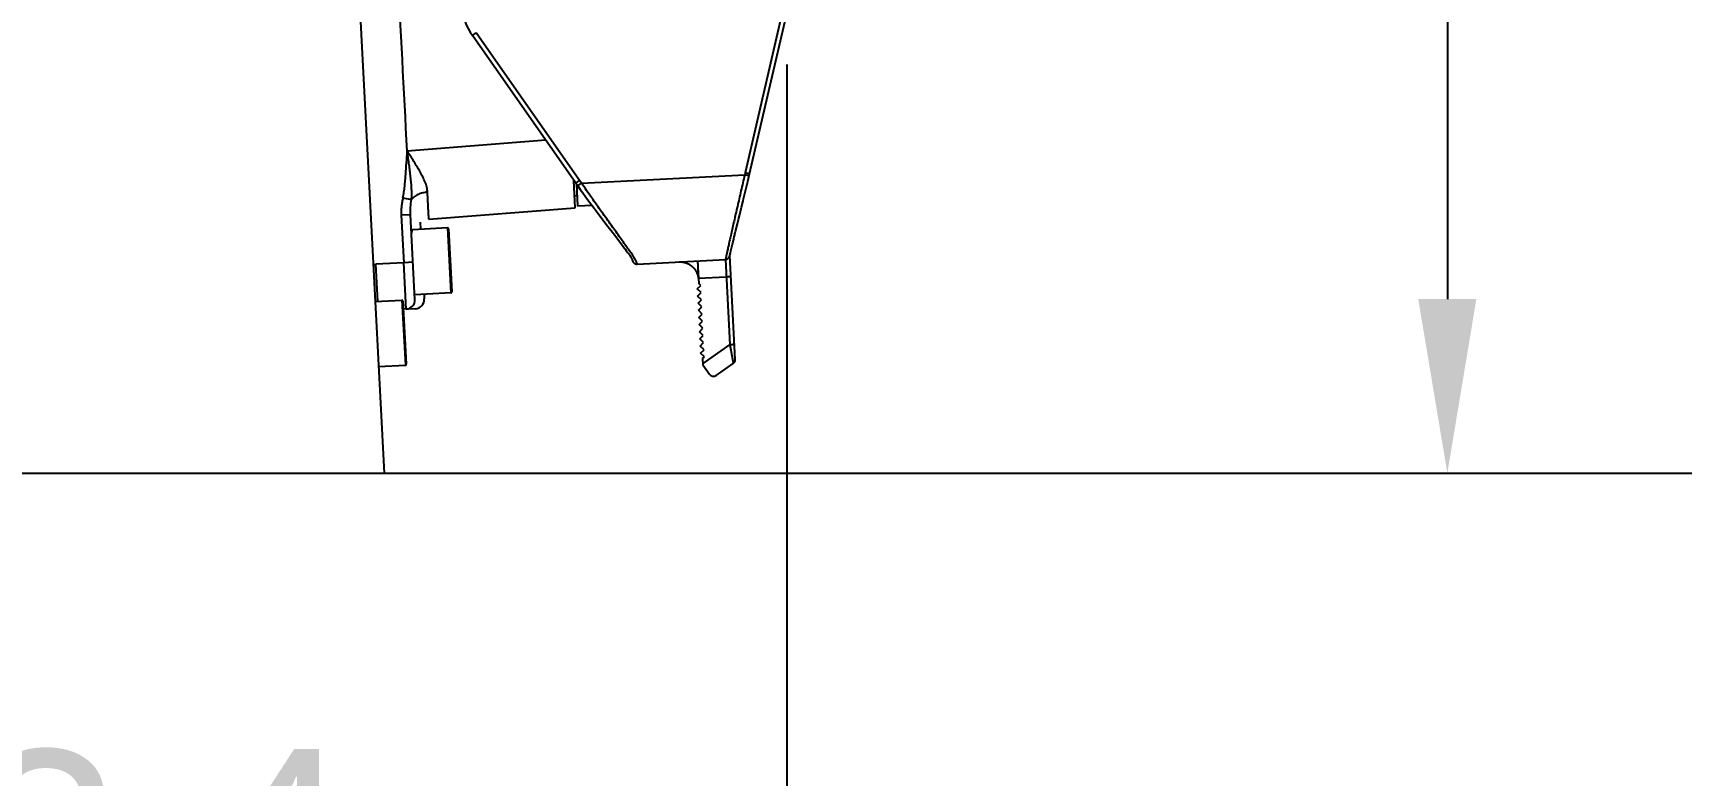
# Model space of a CAD drawing. Header units: millimetres. Extents: x 5828 to 6704, y 123 to 421.
# Drawn here: x 6437.66 to 6449.49, y 231.23 to 236.56 of the extents above; entities that cross this region are included whole.
import ezdxf

# ---------------------------------------------------------------- set-up
doc = ezdxf.new("R2010")
doc.units = ezdxf.units.MM
doc.layers.add('外形图', color=7, linetype='Continuous')
doc.layers.add('尺寸标注', color=7, linetype='Continuous')
doc.styles.add('微软雅黑', font='msyh.ttc', dxfattribs={"height": 1.5})
doc.dimstyles.new('尺寸标注_1_15比例', dxfattribs={"dimtxt": 1.5, "dimasz": 1.25, "dimexe": 0.5, "dimexo": 0.4, "dimgap": 0.5, "dimtad": 1, "dimdec": 1, "dimlfac": 15, "dimdsep": 46, "dimtxsty": '微软雅黑', "dimcen": 0.09, "dimadec": 0, "dimazin": 0, "dimtp": 0.01, "dimtm": 0.01, "dimtfac": 1, "dimtdec": 1, "dimtofl": 0, "dimtmove": 0, "dimatfit": 3, "dimfxl": 1, "dimtolj": 1, "dimarcsym": 0})

# ---------------------------------------------------------------- blocks, each defined once
blk = doc.blocks.new('*D781')
at = {"layer": 'Defpoints', "color": 0}
for p in [(6439.365, 255.395), (6438.25, 233.395), (6447.814, 233.395)]:
    blk.add_point(p, dxfattribs=at)
at = {"layer": '尺寸标注', "color": 0, "lineweight": -2}
for p, q in [((6439.765, 255.395), (6448.314, 255.395)), ((6447.814, 254.145), (6447.814, 234.645)), ((6438.65, 233.395), (6448.314, 233.395))]:
    blk.add_line(p, q, dxfattribs=at)
at = {"layer": '尺寸标注', "color": 0}
for points in [[(6448.022, 254.145), (6447.605, 254.145), (6447.814, 255.395)], [(6447.605, 234.645), (6448.022, 234.645), (6447.814, 233.395)]]:
    blk.add_solid(points, dxfattribs=at)
at = {"layer": '尺寸标注', "color": 0, "insert": (6446.539, 244.395), "char_height": 1.5, "attachment_point": 5, "rotation": 90, "style": '微软雅黑'}
blk.add_mtext('\\A1;330', dxfattribs=at)
blk = doc.blocks.new('*D782')
at = {"layer": 'Defpoints', "color": 0}
for p in [(6420.543, 277.976), (6438.783, 233.395), (6456.604, 233.395)]:
    blk.add_point(p, dxfattribs=at)
at = {"layer": '尺寸标注', "color": 0, "lineweight": -2}
for p, q in [((6420.943, 277.976), (6457.104, 277.976)), ((6456.604, 276.726), (6456.604, 234.645)), ((6439.183, 233.395), (6457.104, 233.395))]:
    blk.add_line(p, q, dxfattribs=at)
at = {"layer": '尺寸标注', "color": 0}
for points in [[(6456.813, 276.726), (6456.396, 276.726), (6456.604, 277.976)], [(6456.396, 234.645), (6456.813, 234.645), (6456.604, 233.395)]]:
    blk.add_solid(points, dxfattribs=at)
at = {"layer": '尺寸标注', "color": 0, "insert": (6455.329, 255.685), "char_height": 1.5, "attachment_point": 5, "rotation": 90, "style": '微软雅黑'}
blk.add_mtext('\\A1;\\A1;668.8', dxfattribs=at)
blk = doc.blocks.new('*D784')
at = {"layer": 'Defpoints', "color": 0}
for p in [(6443.073, 236.729), (6431.85, 232.958), (6443.073, 229.363)]:
    blk.add_point(p, dxfattribs=at)
at = {"layer": '尺寸标注', "color": 0, "lineweight": -2}
for p, q in [((6443.073, 236.329), (6443.073, 228.863)), ((6431.85, 232.558), (6431.85, 228.863)), ((6433.1, 229.363), (6441.823, 229.363))]:
    blk.add_line(p, q, dxfattribs=at)
at = {"layer": '尺寸标注', "color": 0}
for points in [[(6433.1, 229.571), (6433.1, 229.154), (6431.85, 229.363)], [(6441.823, 229.154), (6441.823, 229.571), (6443.073, 229.363)]]:
    blk.add_solid(points, dxfattribs=at)
at = {"layer": '尺寸标注', "color": 0, "insert": (6437.461, 230.642), "char_height": 1.5, "attachment_point": 5, "style": '微软雅黑'}
blk.add_mtext('\\A1;\\A1;168.4', dxfattribs=at)

msp = doc.modelspace()

# ---------------------------------------------------------------- linework, layer by layer
at = {"layer": '外形图', "color": 7, "linetype": 'Continuous'}
for p, q in [((6439.6638, 243.3054), (6440.1832, 233.3949)), ((6443.0353, 236.681), (6442.7744, 235.551)), ((6442.8068, 235.5431), (6443.0678, 236.6735)), ((6440.8172, 236.5363), (6440.8445, 236.5554)), ((6441.5585, 235.4777), (6440.8172, 236.5363)), ((6441.5858, 235.4968), (6440.8445, 236.5554)), ((6441.3431, 235.7852), (6440.349, 235.7069)), ((6441.5553, 235.3006), (6441.545, 235.4969)), ((6441.5585, 235.4777), (6441.5858, 235.4968)), ((6441.6005, 235.4765), (6441.5858, 235.4968)), ((6441.6005, 235.4765), (6442.7712, 235.5379)), ((6442.7744, 235.551), (6442.7712, 235.5379)), ((6442.8036, 235.53), (6442.7712, 235.5379)), ((6442.8068, 235.5431), (6442.7744, 235.551)), ((6442.7939, 235.4902), (6442.8068, 235.5431)), ((6441.5508, 235.3871), (6441.5674, 235.388)), ((6441.5585, 235.4777), (6441.5735, 235.4569)), ((6441.5631, 235.4714), (6441.5714, 235.3114)), ((6441.5735, 235.4569), (6441.6005, 235.4765)), ((6441.5735, 235.4569), (6441.5914, 235.4323)), ((6441.5914, 235.4323), (6441.6095, 235.4075)), ((6441.6095, 235.4075), (6441.6269, 235.3838)), ((6441.6269, 235.3838), (6441.6436, 235.3611)), ((6440.3184, 235.3729), (6440.3797, 235.359)), ((6440.5047, 235.2179), (6441.5553, 235.3006)), ((6441.6764, 235.3169), (6441.5714, 235.3114)), ((6441.6436, 235.3611), (6441.6597, 235.3393)), ((6441.6597, 235.3393), (6441.6753, 235.3184)), ((6441.6753, 235.3184), (6441.6902, 235.2984)), ((6441.6902, 235.2984), (6441.7047, 235.2792)), ((6441.7047, 235.2792), (6441.7253, 235.2519)), ((6442.7351, 235.252), (6442.7481, 235.3048)), ((6440.373, 235.2505), (6440.3064, 235.2471)), ((6440.3064, 235.2471), (6440.3243, 234.9058)), ((6440.4048, 234.6428), (6440.373, 235.2505)), ((6440.6383, 235.1557), (6440.3889, 235.1426)), ((6440.4426, 235.1968), (6440.4452, 235.1456)), ((6440.6383, 235.1557), (6440.6627, 234.6897)), ((6440.6453, 235.1494), (6440.669, 234.6967)), ((6441.7253, 235.2519), (6441.7917, 235.1648)), ((6441.7917, 235.1648), (6441.8124, 235.1376)), ((6442.7054, 235.1298), (6442.7187, 235.1848)), ((6442.7187, 235.1848), (6442.7265, 235.2167)), ((6442.7265, 235.2167), (6442.7351, 235.252)), ((6441.8726, 235.0582), (6441.8867, 235.0396)), ((6441.8867, 235.0396), (6441.8995, 235.0226)), ((6441.8995, 235.0226), (6441.9083, 235.0108)), ((6442.6767, 235.0111), (6442.6833, 235.0383)), ((6442.6899, 235.0656), (6442.6929, 235.0782)), ((6442.6929, 235.0782), (6442.6962, 235.0917)), ((6440.3243, 234.9058), (6440.1246, 234.8953)), ((6440.3909, 234.9091), (6440.3243, 234.9056)), ((6440.3417, 234.5727), (6440.3243, 234.9056)), ((6441.9083, 235.0108), (6441.9163, 234.9999)), ((6441.9163, 234.9999), (6441.9237, 234.9899)), ((6441.9324, 234.9777), (6441.9364, 234.9722)), ((6441.9364, 234.9722), (6441.94, 234.967)), ((6441.94, 234.967), (6441.9434, 234.9621)), ((6441.965, 234.9241), (6441.9651, 234.9239)), ((6441.9651, 234.9239), (6441.9652, 234.9233)), ((6441.9652, 234.9233), (6441.9653, 234.9227)), ((6441.9998, 234.8966), (6442.6326, 234.9298)), ((6442.2997, 234.9123), (6442.3001, 234.9123)), ((6442.3001, 234.9123), (6442.3008, 234.9124)), ((6442.6323, 234.9298), (6442.6643, 234.3189)), ((6442.6326, 234.9298), (6442.6346, 234.9299)), ((6442.7033, 234.2121), (6442.6642, 234.9577)), ((6442.6652, 234.9615), (6442.6688, 234.9774)), ((6442.6688, 234.9774), (6442.6723, 234.9926)), ((6442.6723, 234.9926), (6442.6767, 235.0111)), ((6440.1046, 234.8945), (6440.1246, 234.8954)), ((6440.1386, 234.6276), (6440.1246, 234.8955)), ((6441.9997, 234.8966), (6441.9997, 234.8966)), ((6442.4391, 234.7954), (6442.6388, 234.8059)), ((6442.4391, 234.7954), (6442.4411, 234.7568)), ((6440.6627, 234.6897), (6440.4031, 234.6761)), ((6440.4697, 234.6796), (6440.4714, 234.6463)), ((6442.4309, 234.7182), (6442.4552, 234.743)), ((6442.4579, 234.6917), (6442.4309, 234.7182)), ((6442.4336, 234.6669), (6442.4579, 234.6917)), ((6442.4606, 234.6405), (6442.4336, 234.6669)), ((6442.4552, 234.743), (6442.4411, 234.7568)), ((6440.1186, 234.6266), (6440.3117, 234.6367)), ((6440.3117, 234.6367), (6440.3361, 234.1706)), ((6440.3187, 234.6304), (6440.3424, 234.1776)), ((6440.4083, 234.5762), (6440.3218, 234.5717)), ((6442.4363, 234.6157), (6442.4606, 234.6405)), ((6442.4633, 234.5892), (6442.4363, 234.6157)), ((6442.4389, 234.5644), (6442.4633, 234.5892)), ((6442.4659, 234.5379), (6442.4389, 234.5644)), ((6442.4416, 234.5131), (6442.4659, 234.5379)), ((6442.4686, 234.4867), (6442.4416, 234.5131)), ((6442.4443, 234.4619), (6442.4686, 234.4867)), ((6442.4713, 234.4354), (6442.4443, 234.4619)), ((6442.447, 234.4106), (6442.4713, 234.4354)), ((6442.474, 234.3841), (6442.447, 234.4106)), ((6442.4497, 234.3594), (6442.474, 234.3841)), ((6442.4767, 234.3329), (6442.4497, 234.3594)), ((6442.4524, 234.3081), (6442.4767, 234.3329)), ((6442.6643, 234.3189), (6442.4712, 234.1836)), ((6442.4794, 234.2816), (6442.4524, 234.3081)), ((6442.4551, 234.2568), (6442.4794, 234.2816)), ((6442.4821, 234.2304), (6442.4551, 234.2568)), ((6442.4694, 234.2174), (6442.4821, 234.2304)), ((6442.4694, 234.2174), (6442.4717, 234.1735)), ((6440.143, 234.1605), (6440.3361, 234.1706)), ((6442.4717, 234.1735), (6442.5196, 234.1051)), ((6442.566, 234.0969), (6442.6891, 234.1831)), ((6436.3168, 233.3949), (6440.1832, 233.3949))]:
    msp.add_line(p, q, dxfattribs=at)
for points in [[(6442.7481, 235.3048), (6442.7591, 235.3492), (6442.763, 235.3649), (6442.7939, 235.4902)], [(6441.8124, 235.1376), (6441.8221, 235.1248), (6441.8268, 235.1186), (6441.8314, 235.1125), (6441.8726, 235.0582)], [(6442.6833, 235.0383), (6442.6858, 235.0485), (6442.6899, 235.0656)], [(6442.6962, 235.0917), (6442.6979, 235.0988), (6442.6997, 235.1061), (6442.7015, 235.1138), (6442.7034, 235.1216), (6442.7054, 235.1298)], [(6441.9237, 234.9899), (6441.9303, 234.9806), (6441.9324, 234.9777)], [(6441.9434, 234.9621), (6441.9465, 234.9576), (6441.9479, 234.9554), (6441.9493, 234.9534), (6441.9506, 234.9514), (6441.9518, 234.9495), (6441.953, 234.9477), (6441.954, 234.946), (6441.9551, 234.9444), (6441.956, 234.9428), (6441.9569, 234.9413), (6441.9577, 234.9399), (6441.9584, 234.9386), (6441.9591, 234.9374), (6441.9598, 234.9362), (6441.9604, 234.9351), (6441.9609, 234.934), (6441.9614, 234.9331), (6441.9619, 234.9322), (6441.9623, 234.9313), (6441.9626, 234.9306), (6441.9629, 234.9299), (6441.9632, 234.9292), (6441.9635, 234.9286), (6441.9637, 234.9281), (6441.9639, 234.9276), (6441.964, 234.9272), (6441.9642, 234.9268), (6441.9643, 234.9264), (6441.9644, 234.9261), (6441.9645, 234.9258), (6441.9646, 234.9255), (6441.9647, 234.9253), (6441.9648, 234.9251), (6441.9648, 234.9249), (6441.9649, 234.9247), (6441.9649, 234.9246), (6441.9649, 234.9244), (6441.965, 234.9243), (6441.965, 234.9242), (6441.965, 234.9241)], [(6441.9653, 234.9227), (6441.9654, 234.9224), (6441.9655, 234.922), (6441.9657, 234.9214), (6441.9659, 234.9207), (6441.9661, 234.92), (6441.9664, 234.919), (6441.9668, 234.918), (6441.9672, 234.9169), (6441.9679, 234.9155), (6441.9686, 234.914), (6441.9696, 234.9124), (6441.9708, 234.9106), (6441.9721, 234.9088), (6441.9737, 234.9071), (6441.9754, 234.9053), (6441.9774, 234.9036), (6441.9796, 234.9021), (6441.9821, 234.9006), (6441.9849, 234.8992), (6441.9879, 234.8981), (6441.9911, 234.8973), (6441.9944, 234.8967)], [(6442.3008, 234.9124), (6442.3018, 234.9124), (6442.3025, 234.9124), (6442.3033, 234.9124), (6442.3042, 234.9124), (6442.3053, 234.9125), (6442.3064, 234.9124), (6442.3075, 234.9124), (6442.3087, 234.9124), (6442.31, 234.9124), (6442.3113, 234.9123), (6442.3127, 234.9123), (6442.3141, 234.9122), (6442.3156, 234.9121), (6442.3172, 234.912), (6442.3187, 234.9118), (6442.3203, 234.9117), (6442.3219, 234.9115), (6442.3236, 234.9113), (6442.3253, 234.911), (6442.327, 234.9108), (6442.3287, 234.9105), (6442.3304, 234.9102), (6442.3321, 234.9098), (6442.3339, 234.9095), (6442.3356, 234.9091), (6442.3374, 234.9087), (6442.3392, 234.9082), (6442.3409, 234.9078), (6442.3427, 234.9073), (6442.3445, 234.9067), (6442.3463, 234.9062), (6442.3482, 234.9056), (6442.35, 234.905), (6442.3518, 234.9043), (6442.3536, 234.9036), (6442.3555, 234.9029), (6442.3573, 234.9022), (6442.3591, 234.9014), (6442.3609, 234.9006), (6442.3628, 234.8997), (6442.3646, 234.8989), (6442.3664, 234.8979), (6442.3683, 234.897), (6442.3701, 234.896), (6442.372, 234.895), (6442.3738, 234.8939), (6442.3757, 234.8928), (6442.3775, 234.8916), (6442.3794, 234.8904), (6442.3812, 234.8892), (6442.3831, 234.8879), (6442.3849, 234.8865), (6442.3868, 234.8851), (6442.3886, 234.8837), (6442.3905, 234.8822), (6442.3924, 234.8806), (6442.3943, 234.8789), (6442.3963, 234.8772), (6442.3983, 234.8753), (6442.4003, 234.8733), (6442.4023, 234.8711), (6442.4044, 234.8689), (6442.4065, 234.8665), (6442.4086, 234.864), (6442.4107, 234.8614), (6442.4127, 234.8587), (6442.4147, 234.856), (6442.4166, 234.8532), (6442.4184, 234.8503), (6442.4202, 234.8474), (6442.4218, 234.8445), (6442.4234, 234.8415), (6442.4249, 234.8386), (6442.4263, 234.8357), (6442.4276, 234.8328), (6442.4288, 234.83), (6442.4299, 234.8271), (6442.431, 234.8244), (6442.4319, 234.8216), (6442.4328, 234.8189), (6442.4336, 234.8163), (6442.4344, 234.8137), (6442.4351, 234.8111), (6442.4358, 234.8085), (6442.4364, 234.8059), (6442.4369, 234.8034), (6442.4374, 234.801), (6442.4379, 234.7986), (6442.4383, 234.7963), (6442.4387, 234.794), (6442.439, 234.7919), (6442.4393, 234.7898), (6442.4395, 234.7879), (6442.4396, 234.7861)], [(6442.6346, 234.9299), (6442.6379, 234.9305), (6442.6413, 234.9314), (6442.6446, 234.9327), (6442.6476, 234.9342), (6442.6502, 234.9359), (6442.6525, 234.9377), (6442.6545, 234.9395), (6442.6562, 234.9413), (6442.6576, 234.9431), (6442.6588, 234.9448), (6442.6599, 234.9465), (6442.6608, 234.9481), (6442.6615, 234.9496), (6442.662, 234.9509), (6442.6625, 234.9521), (6442.6629, 234.9531), (6442.6632, 234.954), (6442.6635, 234.9549), (6442.6637, 234.9557), (6442.6639, 234.9564), (6442.6641, 234.9571)], [(6442.6641, 234.9571), (6442.6643, 234.9579), (6442.6645, 234.9586), (6442.6646, 234.9593), (6442.6648, 234.96), (6442.6652, 234.9615)], [(6441.9944, 234.8967), (6441.9977, 234.8966), (6441.9997, 234.8966)]]:
    msp.add_lwpolyline(points, dxfattribs=at)
for centre, radius, start, end in [((6441.1995, 236.804), 0.4667, 98.82239, 215), ((6440.6387, 235.149), 0.00667, 3, 93), ((6441.9983, 234.9306), 0.0341, 237.91282, 239.78631), ((6441.9984, 234.9306), 0.0342, 239.78517, 244.05467), ((6441.9983, 234.9304), 0.0339, 244.05544, 245.98047), ((6441.998, 234.9302), 0.0337, 260.76517, 267.4985), ((6440.6624, 234.6963), 0.00667, 273, 3), ((6440.312, 234.63), 0.00667, 3, 93), ((6440.3383, 234.6393), 0.0667, 273, 3), ((6440.4048, 234.6428), 0.0667, 273, 3), ((6442.67, 234.2104), 0.0333, 305, 3), ((6440.3358, 234.1773), 0.00667, 273, 3), ((6442.5469, 234.1242), 0.0333, 215.00006, 304.99996)]:
    msp.add_arc(centre, radius, start, end, dxfattribs=at)
msp.add_open_spline([(6440.349, 235.7069), (6440.3031, 236.5839), (6440.2112, 238.3378), (6440.1192, 240.0917), (6440.0733, 240.9686)], degree=3, dxfattribs=at)
for points, knots in [([(6440.3184, 235.3729), (6440.3213, 235.3866), (6440.3261, 235.4142), (6440.3312, 235.4558), (6440.3353, 235.4976), (6440.3398, 235.5534), (6440.3441, 235.6232), (6440.3474, 235.679), (6440.349, 235.7069)], [0, 0, 0, 0, 0.1249895, 0.2499887, 0.3749899, 0.499992, 0.7499954, 1, 1, 1, 1]), ([(6440.4947, 235.4122), (6440.4942, 235.4243), (6440.4901, 235.449), (6440.4778, 235.4855), (6440.4612, 235.5222), (6440.4415, 235.559), (6440.42, 235.596), (6440.3971, 235.633), (6440.3733, 235.6701), (6440.3572, 235.6947), (6440.349, 235.707)], [0, 0, 0, 0, 0.1091366, 0.2252377, 0.3470729, 0.4732134, 0.6024436, 0.7338227, 0.8665686, 1, 1, 1, 1]), ([(6440.3797, 235.359), (6440.3804, 235.366), (6440.3813, 235.3801), (6440.3817, 235.4087), (6440.3805, 235.4448), (6440.3773, 235.4883), (6440.3728, 235.532), (6440.3676, 235.5757), (6440.3618, 235.6195), (6440.3555, 235.6632), (6440.3513, 235.6924), (6440.3491, 235.707)], [0, 0, 0, 0, 0.060235, 0.1212991, 0.2449305, 0.3696767, 0.4951026, 0.6209965, 0.7471792, 0.8735419, 1, 1, 1, 1]), ([(6442.7712, 235.5379), (6442.7668, 235.5184), (6442.7579, 235.4795), (6442.7446, 235.4217), (6442.7315, 235.365), (6442.7187, 235.3097), (6442.7064, 235.2564), (6442.6948, 235.2056), (6442.684, 235.1578), (6442.674, 235.1134), (6442.6649, 235.073), (6442.6579, 235.042), (6442.6528, 235.0194), (6442.6494, 235.0044), (6442.6463, 234.9906), (6442.6435, 234.9782), (6442.6411, 234.9671), (6442.639, 234.9574), (6442.6372, 234.9492), (6442.6359, 234.9432), (6442.6351, 234.9392), (6442.6345, 234.9367), (6442.6341, 234.9347), (6442.6336, 234.9329), (6442.6333, 234.9316), (6442.633, 234.9307), (6442.6328, 234.9301), (6442.6327, 234.9298), (6442.6326, 234.9298), (6442.6325, 234.9298)], [0, 0, 0, 0, 0.0961739, 0.191522, 0.2852215, 0.3764489, 0.4643803, 0.5481931, 0.6270717, 0.7002255, 0.7668982, 0.826373, 0.8532006, 0.877981, 0.9006372, 0.9210965, 0.9392919, 0.9551695, 0.9686845, 0.9797988, 0.9844467, 0.9884854, 0.9919138, 0.9947315, 0.9969396, 0.9985418, 0.9995461, 0.9998332, 1, 1, 1, 1]), ([(6440.4947, 235.4122), (6440.4833, 235.4114), (6440.4661, 235.4089), (6440.4438, 235.4027), (6440.4277, 235.3965), (6440.4127, 235.3889), (6440.3995, 235.38), (6440.3883, 235.3701), (6440.3823, 235.3627), (6440.3797, 235.359)], [0, 0, 0, 0, 0.2622728, 0.3970348, 0.5304557, 0.6595611, 0.7819621, 0.8957431, 1, 1, 1, 1]), ([(6440.5047, 235.2179), (6440.5047, 235.2179), (6440.5047, 235.218), (6440.5046, 235.2181), (6440.5046, 235.2184), (6440.5046, 235.2187), (6440.5045, 235.2192), (6440.5045, 235.22), (6440.5044, 235.2213), (6440.5043, 235.2231), (6440.5041, 235.2254), (6440.504, 235.228), (6440.5038, 235.231), (6440.5036, 235.2344), (6440.5033, 235.2398), (6440.5029, 235.2474), (6440.5023, 235.2577), (6440.5017, 235.2695), (6440.501, 235.2828), (6440.5003, 235.2976), (6440.4995, 235.3136), (6440.4983, 235.3377), (6440.4967, 235.3707), (6440.4954, 235.3979), (6440.4947, 235.4122)], [0, 0, 0, 0, 0.0002848, 0.0010865, 0.0024149, 0.0042701, 0.0066508, 0.0095555, 0.0169309, 0.026383, 0.0378982, 0.0514628, 0.0670631, 0.0846852, 0.1043153, 0.1495443, 0.2026395, 0.2634902, 0.3319539, 0.4077618, 0.4906131, 0.5802073, 0.7784218, 1, 1, 1, 1]), ([(6441.9997, 234.8966), (6441.9996, 234.8966), (6441.9994, 234.8968), (6441.9993, 234.8971), (6441.9991, 234.8977), (6441.9991, 234.8987), (6441.999, 234.9002), (6441.9985, 234.9021), (6441.9977, 234.9044), (6441.9966, 234.9071), (6441.9953, 234.9103), (6441.9938, 234.9138), (6441.9911, 234.9193), (6441.987, 234.9272), (6441.9809, 234.9376), (6441.9734, 234.9495), (6441.9647, 234.9626), (6441.955, 234.9769), (6441.9442, 234.9925), (6441.9325, 235.0091), (6441.92, 235.0267), (6441.9019, 235.0521), (6441.8777, 235.0858), (6441.8471, 235.1284), (6441.8146, 235.1735), (6441.7806, 235.2207), (6441.7454, 235.2695), (6441.7095, 235.3199), (6441.6733, 235.3713), (6441.6368, 235.4236), (6441.6126, 235.4588), (6441.6005, 235.4765)], [0, 0, 0, 0, 0.0005396, 0.0009571, 0.0015021, 0.0030294, 0.0051664, 0.0079584, 0.011451, 0.0156026, 0.020409, 0.0258986, 0.0320804, 0.0465079, 0.0636848, 0.0835357, 0.1059016, 0.1306051, 0.1574706, 0.1863329, 0.2170412, 0.2494551, 0.318862, 0.3935406, 0.4726314, 0.5553438, 0.6409435, 0.7287814, 0.8182729, 0.9088611, 1, 1, 1, 1]), ([(6440.3184, 235.3729), (6440.3161, 235.3626), (6440.3119, 235.3419), (6440.3077, 235.3104), (6440.3056, 235.2788), (6440.3058, 235.2576), (6440.3064, 235.2471)], [0, 0, 0, 0, 0.2500127, 0.5000189, 0.7500111, 1, 1, 1, 1]), ([(6440.373, 235.2505), (6440.372, 235.2686), (6440.3727, 235.305), (6440.3769, 235.3411), (6440.3797, 235.359)], [0, 0, 0, 0, 0.4998853, 1, 1, 1, 1]), ([(6440.3889, 235.1426), (6440.3885, 235.1426), (6440.3874, 235.1422), (6440.386, 235.1409), (6440.3844, 235.1389), (6440.3822, 235.135), (6440.38, 235.1282), (6440.3797, 235.1221), (6440.3799, 235.1187)], [0, 0, 0, 0, 0.0506005, 0.1215459, 0.2141829, 0.3282803, 0.6196617, 1, 1, 1, 1]), ([(6442.4324, 234.9193), (6442.4324, 234.9193), (6442.4324, 234.9192), (6442.4324, 234.9191), (6442.4325, 234.9189), (6442.4325, 234.9187), (6442.4325, 234.9183), (6442.4326, 234.9178), (6442.4327, 234.9168), (6442.4328, 234.9155), (6442.4329, 234.914), (6442.433, 234.9121), (6442.4331, 234.9099), (6442.4333, 234.9075), (6442.4334, 234.9037), (6442.4337, 234.8984), (6442.4341, 234.8913), (6442.4345, 234.8832), (6442.435, 234.8743), (6442.4355, 234.8646), (6442.436, 234.8543), (6442.4368, 234.8393), (6442.4378, 234.8196), (6442.4387, 234.8036), (6442.4391, 234.7954)], [0, 0, 0, 0, 0.0002873, 0.001172, 0.0026519, 0.0047243, 0.0073864, 0.0106356, 0.0188846, 0.0294507, 0.0423141, 0.0574547, 0.0748375, 0.0944165, 0.1161452, 0.1658642, 0.2236095, 0.2888598, 0.3609908, 0.4393749, 0.5233462, 0.6121825, 0.8014578, 1, 1, 1, 1]), ([(6442.6388, 234.8059), (6442.641, 234.806), (6442.6452, 234.8063), (6442.6514, 234.8067), (6442.6571, 234.8072), (6442.662, 234.8077), (6442.6661, 234.8083), (6442.6689, 234.8088), (6442.6705, 234.8092), (6442.6713, 234.8094), (6442.6718, 234.8096), (6442.672, 234.8099), (6442.672, 234.81)], [0, 0, 0, 0, 0.1935035, 0.3796034, 0.5511968, 0.7017411, 0.8255331, 0.9179651, 0.9513729, 0.975923, 0.9917056, 1, 1, 1, 1]), ([(6442.6643, 234.3189), (6442.6665, 234.319), (6442.6708, 234.3192), (6442.6769, 234.3197), (6442.6826, 234.3202), (6442.6876, 234.3207), (6442.6916, 234.3213), (6442.6944, 234.3217), (6442.696, 234.3221), (6442.6968, 234.3224), (6442.6973, 234.3226), (6442.6975, 234.3228), (6442.6975, 234.3229)], [0, 0, 0, 0, 0.1935033, 0.3796034, 0.5511968, 0.7017411, 0.825533, 0.9179651, 0.9513729, 0.975923, 0.9917057, 1, 1, 1, 1]), ([(6442.6643, 234.3189), (6442.6658, 234.3102), (6442.6688, 234.2933), (6442.6725, 234.2725), (6442.6754, 234.2565), (6442.6774, 234.2452), (6442.6793, 234.2346), (6442.6811, 234.2247), (6442.6828, 234.2156), (6442.6843, 234.2075), (6442.6854, 234.2013), (6442.6862, 234.1969), (6442.6868, 234.1941), (6442.6873, 234.1916), (6442.6877, 234.1893), (6442.6881, 234.1875), (6442.6884, 234.1859), (6442.6887, 234.1847), (6442.6889, 234.1839), (6442.689, 234.1835), (6442.6891, 234.1832), (6442.6891, 234.1831), (6442.6891, 234.1831), (6442.6891, 234.1831)], [0, 0, 0, 0, 0.1901633, 0.372982, 0.4599765, 0.5431039, 0.6216412, 0.6948409, 0.7619385, 0.8221665, 0.8747667, 0.8979731, 0.9189951, 0.9377444, 0.9541416, 0.9681175, 0.9796141, 0.9885812, 0.9949762, 0.9971993, 0.9987694, 0.9996897, 1, 1, 1, 1])]:
    msp.add_open_spline(points, degree=3, knots=knots, dxfattribs=at)

# ---------------------------------------------------------------- dimensions: what is measured, and where the dimension line sits
at = {"layer": '尺寸标注'}
dim = msp.add_linear_dim(base=(6456.6042, 233.3949), p1=(6420.543, 277.9758), p2=(6438.7833, 233.3949), angle=90, text='\\A1;668.8', dimstyle='尺寸标注_1_15比例', override={"dimtxsty": '微软雅黑'}, dxfattribs=at)
dim.commit()
dim.dimension.update_dxf_attribs({"geometry": '*D782', "text_midpoint": (6455.3291, 255.6854)})
dim = msp.add_linear_dim(base=(6447.8138, 233.3949), p1=(6439.3648, 255.3949), p2=(6438.25, 233.3949), angle=90, dimstyle='尺寸标注_1_15比例', dxfattribs=at)
dim.commit()
dim.dimension.update_dxf_attribs({"geometry": '*D781', "text_midpoint": (6446.5387, 244.3949)})
dim = msp.add_linear_dim(base=(6443.0726, 229.3627), p1=(6431.8498, 232.9575), p2=(6443.0726, 236.729), text='\\A1;168.4', dimstyle='尺寸标注_1_15比例', override={"dimtxsty": '微软雅黑'}, dxfattribs=at)
dim.commit()
dim.dimension.update_dxf_attribs({"geometry": '*D784', "text_midpoint": (6437.4612, 230.6417)})

doc.saveas('drawing.dxf')
